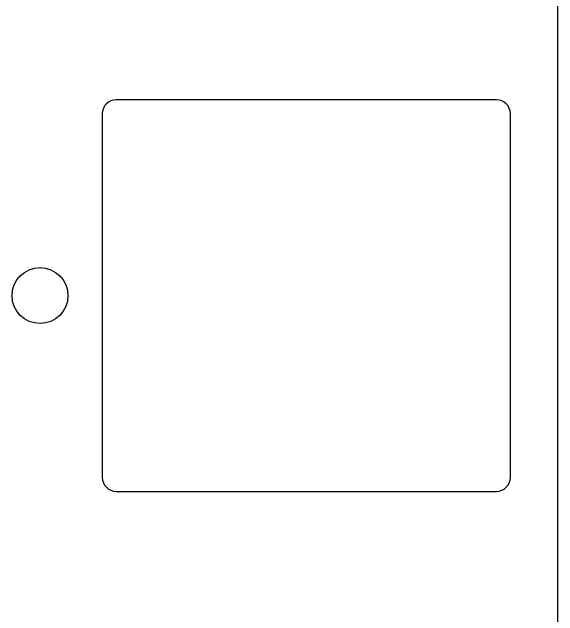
# Model space of a CAD drawing. Header units: millimetres. Extents: x -9 to 276, y -90 to 14.
# Drawn here: x 256.18 to 275.7, y -68.61 to -47.02 of the extents above; entities that cross this region are included whole.
import ezdxf

# ---------------------------------------------------------------- set-up
doc = ezdxf.new("R2010")
doc.units = ezdxf.units.MM
doc.layers.add('BLACK', color=7, linetype='CONTINUOUS')

msp = doc.modelspace()

# ---------------------------------------------------------------- linework, layer by layer
at = {"layer": 'BLACK', "linetype": 'Continuous'}
for p, q in [((275.701453, -83.45), (275.701452, -30.138199)), ((273.502175, -50.1541), (259.902176, -50.1541)), ((259.402175, -50.654101), (259.402175, -63.654099)), ((274.002175, -63.6541), (274.002175, -50.6541)), ((259.902176, -64.1541), (273.502175, -64.1541))]:
    msp.add_line(p, q, dxfattribs=at)
at = {"layer": 'BLACK'}
msp.add_circle((257.17645, -57.15205), 1, dxfattribs=at)
for centre, radius, start, end in [((259.902176, -50.654101), 0.500001, 90, 180), ((273.50215, -50.65415), 0.50005, 0.0057293, 89.9971355), ((259.902176, -63.654099), 0.500001, 180, 270), ((273.50217, -63.6541), 0.500005, 270.000573, 0)]:
    msp.add_arc(centre, radius, start, end, dxfattribs=at)

doc.saveas('drawing.dxf')
